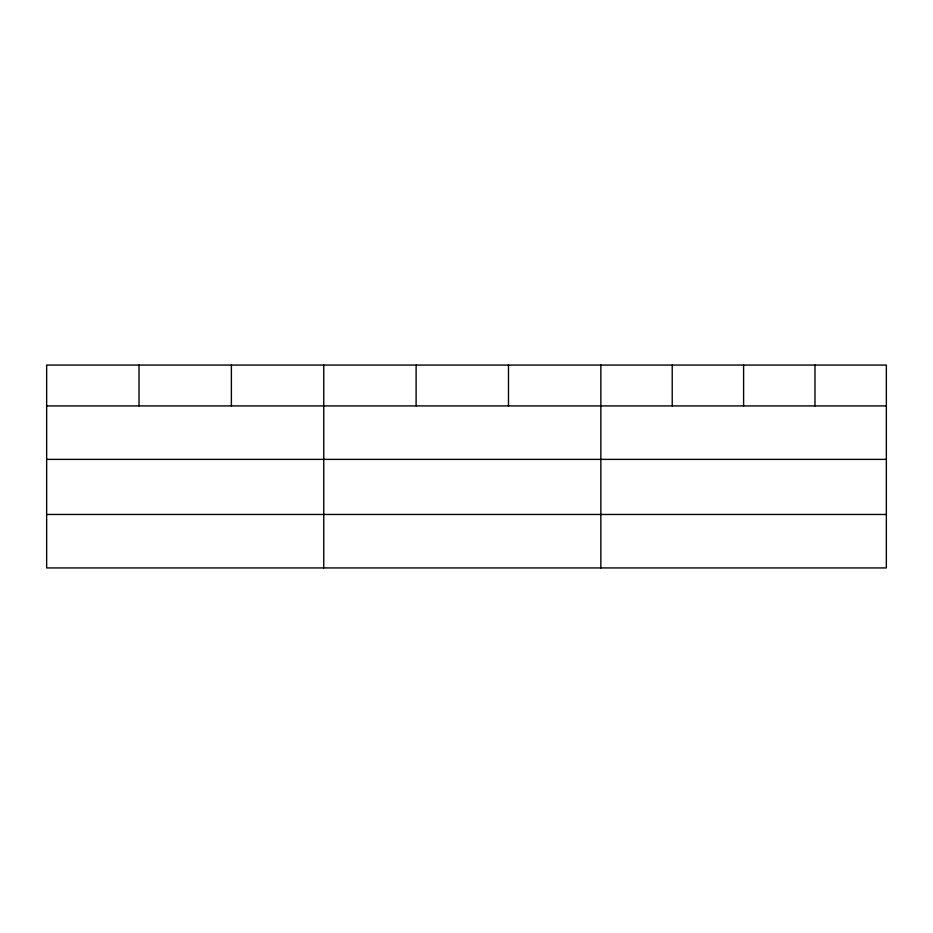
<?xml version="1.0" encoding="UTF-8"?>
<svg xmlns="http://www.w3.org/2000/svg" width="933" height="933" viewBox="0 0 933 933"><rect width="100%" height="100%" fill="white"/><g stroke="black" fill="none" stroke-linecap="round" stroke-linejoin="round"><path stroke-width="1.4" d="M886.35 459.374L886.35 365.071L46.65 365.071L46.65 567.929L886.35 567.929L886.35 459.374L46.65 459.374M46.65 405.913L886.35 405.913M46.65 514.468L886.35 514.468M814.975 365.071L814.975 405.913M743.601 365.071L743.601 405.913M672.226 365.071L672.226 405.913M600.852 365.071L600.852 567.929M508.485 365.071L508.485 405.913M416.118 365.071L416.118 405.913M323.751 365.071L323.751 567.929M231.384 365.071L231.384 405.913M139.017 365.071L139.017 405.913"/></g></svg>
